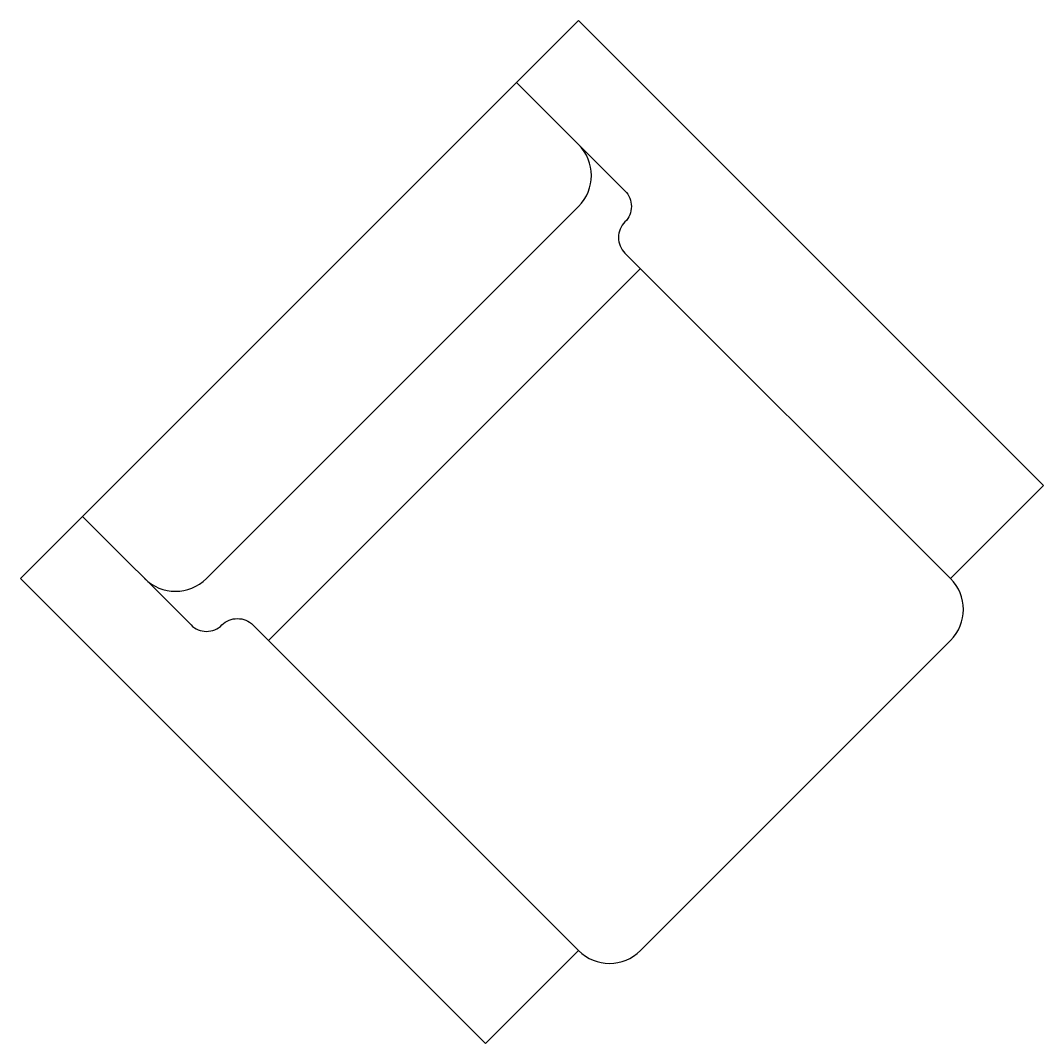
# Model space of a CAD drawing. Extents: x 3.78 to 4.95, y 10.15 to 11.32.
import ezdxf

# ---------------------------------------------------------------- set-up
doc = ezdxf.new("R2010")
doc.units = 0
doc.layers.get('0').update_dxf_attribs({"linetype": 'CONTINUOUS'})

msp = doc.modelspace()

# ---------------------------------------------------------------- linework, layer by layer
for points in [[(4.4737, 11.0555), (4.845, 10.6843), (4.951, 10.7904), (4.4207, 11.3207), (4.35, 11.25), (4.4737, 11.1263, -0.414214), (4.4737, 11.0909, 0.414214)], [(4.0495, 10.6313), (4.4207, 10.2601), (4.3146, 10.154), (3.7843, 10.6843), (3.855, 10.755), (3.9788, 10.6313, 0.414214), (4.0141, 10.6313, -0.414214)]]:
    msp.add_lwpolyline(points, format="xyb", close=True)
for points in [[(3.855, 10.755), (4.35, 11.25)], [(3.9964, 10.6843), (4.4207, 11.1086)], [(4.0672, 10.6136), (4.4914, 11.0379)], [(4.4914, 10.2601), (4.845, 10.6136)]]:
    msp.add_lwpolyline(points)
for centre, start, end in [((4.3854, 11.1439), 315, 45), ((3.9611, 10.7197), 225, 315), ((4.8096, 10.649), 315, 45), ((4.4561, 10.2954), 225, 315)]:
    msp.add_arc(centre, 0.05, start, end)

doc.saveas('drawing.dxf')
